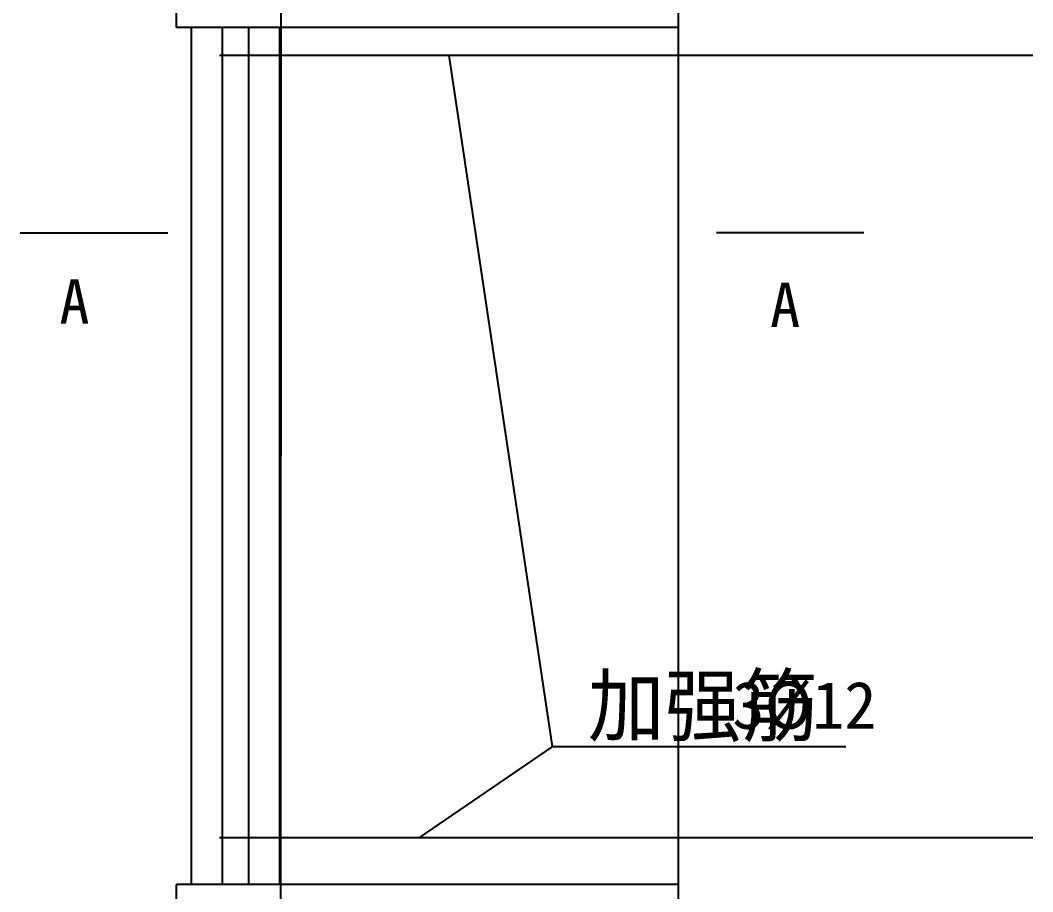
# Model space of a CAD drawing. Header units: metres. Extents: x 16 to 4383, y -1447 to 2914.
# Drawn here: x 1872 to 3244, y 162 to 1342 of the extents above; entities that cross this region are included whole.
import ezdxf

# ---------------------------------------------------------------- set-up
doc = ezdxf.new("R2010")
doc.units = ezdxf.units.M
for name, color, linetype in [('PUB_DIM', 3, 'Continuous'), ('PUB_TEXT', 7, 'Continuous'), ('S_WINDOW', 2, 'Continuous')]:
    doc.layers.add(name, color=color, linetype=linetype)
doc.dimstyles.get("Standard").update_dxf_attribs({"dimtxt": 2.5, "dimasz": 2.5, "dimexe": 1.25, "dimexo": 0.625, "dimtad": 1, "dimcen": 2.5, "dimazin": 3, "dimtfac": 1, "dimtmove": 0, "dimatfit": 3})

# ---------------------------------------------------------------- blocks, each defined once
blk = doc.blocks.new('_CLOSEDFILLED')
at = {"color": 0, "linetype": 'BYBLOCK'}
blk.add_solid([(-1, 0.2), (0, 0), (-1, -0.2)], dxfattribs=at)
blk = doc.blocks.new('*D7')
for p, q in [((2225.63, 1352.09), (2225.63, 752.09)), ((2225.38, 752.09), (2225.13, 752.09)), ((2225.63, 152.09), (2225.63, 752.09)), ((2225.63, 752.09), (2225.63, 752.09)), ((2225.88, 752.09), (2226.13, 752.09))]:
    blk.add_line(p, q)
at = {"layer": 'Defpoints'}
for p in [(2225.63, 1352.09), (2225.63, 752.09), (2225.63, 152.09)]:
    blk.add_point(p, dxfattribs=at)
at = {"layer": 'PUB_DIM', "xscale": 0.25, "yscale": 0.25}
blk.add_blockref('_CLOSEDFILLED', (2225.63, 752.09), dxfattribs=at)
at = {"layer": 'PUB_DIM', "xscale": 0.25, "yscale": 0.25, "rotation": 180}
blk.add_blockref('_CLOSEDFILLED', (2225.63, 752.09), dxfattribs=at)
at = {"layer": 'PUB_DIM', "insert": (2225.63, 753.215), "char_height": 1, "attachment_point": 5}
blk.add_mtext('0', dxfattribs=at)

msp = doc.modelspace()

# ---------------------------------------------------------------- linework, layer by layer
at = {"layer": 'PUB_DIM'}
for points in [[(1872.41, 1054.39), (2072.41, 1054.39)], [(3015.63, 1054.39), (2815.63, 1054.39)]]:
    msp.add_lwpolyline(points, dxfattribs=at)
at = {"layer": 'PUB_TEXT'}
for p, q in [((2764.28, -353.75), (2764.28, 1901.73)), ((2084.28, 1332.09), (2084.28, 1492.09)), ((2764.28, 1332.09), (2084.28, 1332.09)), ((2593.74, 358.61), (2453.35, 1294.43)), ((2593.74, 358.61), (2412.24, 235.06)), ((2593.74, 358.61), (2990.82, 358.61)), ((2084.28, 12.09), (2084.28, 172.09)), ((2764.28, 172.09), (2084.28, 172.09))]:
    msp.add_line(p, q, dxfattribs=at)
for points in [[(3244.28, 1294.43), (2142.49, 1294.43)], [(3244.28, 235.06), (2142.49, 235.06)]]:
    msp.add_lwpolyline(points, dxfattribs=at)
at = {"layer": 'S_WINDOW'}
for p, q in [((2104.28, 172.09), (2104.28, 1332.09)), ((2146.28, 172.09), (2146.28, 1332.09)), ((2182.28, 172.09), (2182.28, 1332.09)), ((2224.28, 172.09), (2224.28, 1332.09))]:
    msp.add_line(p, q, dxfattribs=at)

# ---------------------------------------------------------------- texts
at = {"layer": 'PUB_DIM'}
for p in [(1925.47, 931.26), (2888.39, 926.8)]:
    msp.add_text('A', height=60, dxfattribs=at).set_placement(p)
at = {"layer": 'PUB_TEXT'}
for s, height, p in [('加强筋', 80, (2641.45, 374.2)), ('3%%c12', 64, (2837.29, 382.7))]:
    msp.add_text(s, height=height, dxfattribs=at).set_placement(p)

# ---------------------------------------------------------------- dimensions: what is measured, and where the dimension line sits
at = {"layer": 'PUB_DIM'}
dim = msp.add_linear_dim(base=(2225.63, 752.09), p1=(2225.63, 1352.09), p2=(2225.63, 152.09), dimstyle='Standard', dxfattribs=at)
dim.commit()
dim.dimension.update_dxf_attribs({"geometry": '*D7', "text_midpoint": (2225.63, 753.215)})

doc.saveas('drawing.dxf')
